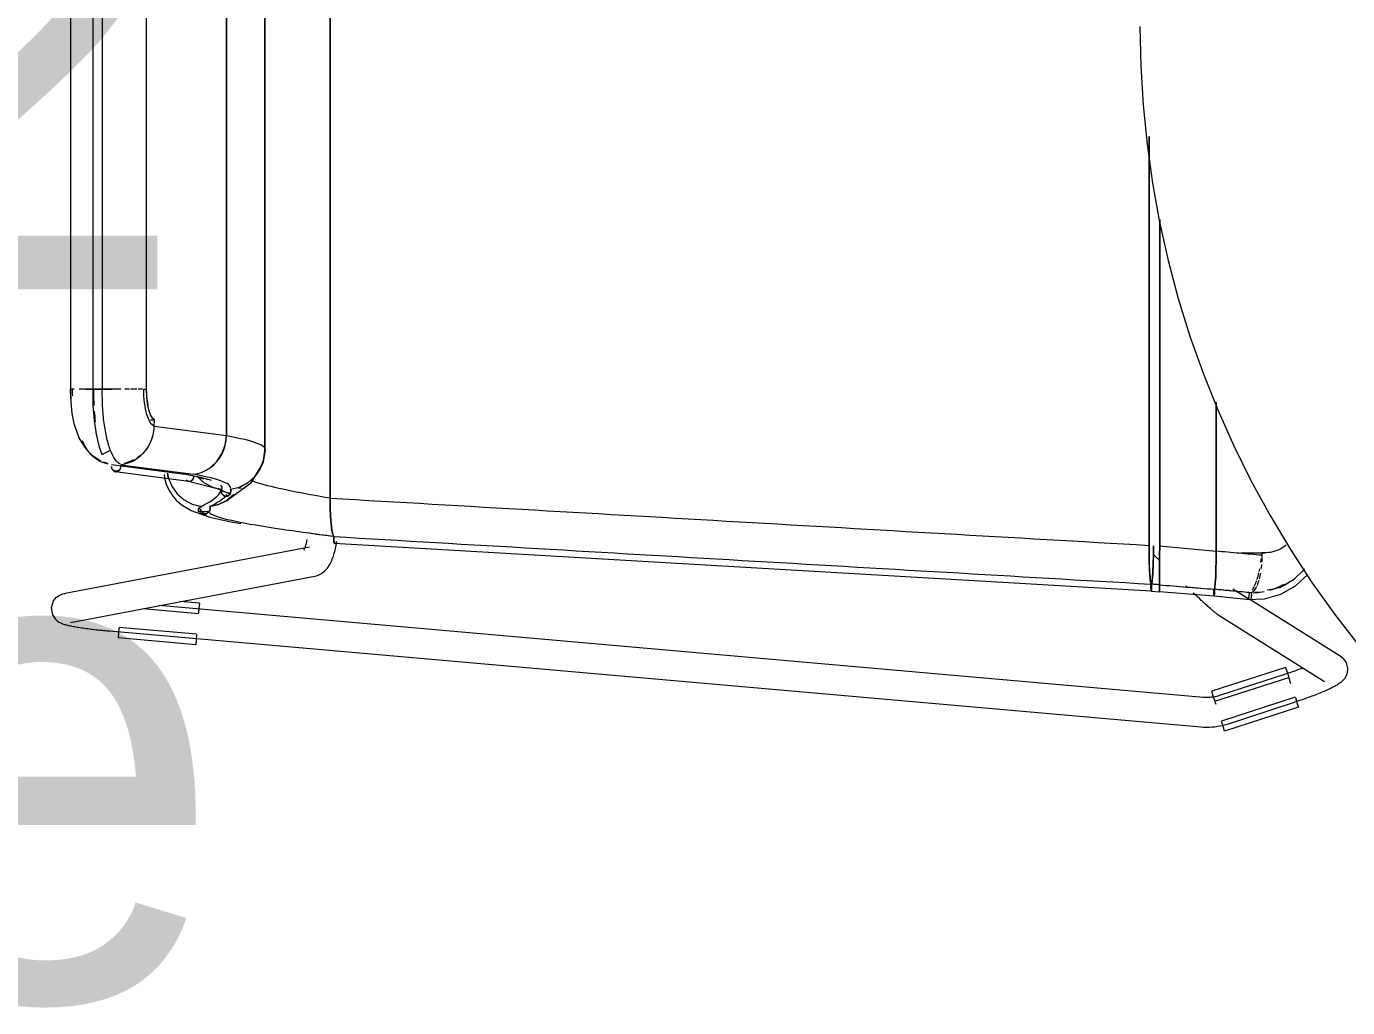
# Model space of a CAD drawing. Header units: millimetres. Extents: x 79795 to 317870, y -36033 to 97293.
# Drawn here: x 163525 to 164061, y 11907 to 12306 of the extents above; entities that cross this region are included whole.
import ezdxf

# ---------------------------------------------------------------- set-up
doc = ezdxf.new("R2010")
doc.units = ezdxf.units.MM
doc.header["$MEASUREMENT"] = 0
doc.layers.add('A-AREA-IDEN', color=7, linetype='CONTINUOUS', lineweight=9)
doc.layers.add('I-FURN', color=8, linetype='CONTINUOUS', lineweight=9)
doc.styles.add('Century Gothic', font='GOTHIC.TTF', dxfattribs={"height": 200})

msp = doc.modelspace()

# ---------------------------------------------------------------- linework, layer by layer
at = {"layer": 'I-FURN'}
for p, q in [((163648.06, 12497.27), (163648.06, 12113.87)), ((163648.06, 12113.87), (163648.06, 12497.27)), ((163621.55, 12477.97), (163621.55, 12133.18)), ((163621.55, 12133.18), (163621.55, 12477.97)), ((163605.96, 12471.93), (163605.96, 12139.22)), ((163605.96, 12139.22), (163605.96, 12471.93)), ((163542.59, 12453), (163542.59, 12158.15)), ((163551.63, 12453), (163551.63, 12158.15)), ((163555.59, 12158.15), (163555.59, 12453)), ((163573.43, 12453), (163573.43, 12158.15)), ((163573.49, 12158.15), (163573.49, 12453)), ((163621.71, 12133.72), (163621.71, 12438.52)), ((163977.09, 12305.57), (163977.41, 12289.58)), ((163977.41, 12289.58), (163978.37, 12273.61)), ((163978.37, 12273.61), (163979.97, 12257.69)), ((163980.79, 12260.89), (163980.79, 12094.62)), ((163980.79, 12094.62), (163980.79, 12260.89)), ((163979.97, 12257.69), (163982.2, 12241.85)), ((163982.2, 12241.85), (163985.07, 12226.11)), ((163985.11, 12227.19), (163985.11, 12094.36)), ((163985.11, 12094.36), (163985.11, 12227.19)), ((163985.07, 12226.11), (163988.56, 12210.49)), ((163988.56, 12210.49), (163992.67, 12195.03)), ((163992.67, 12195.03), (163997.4, 12179.75)), ((163997.4, 12179.75), (164002.73, 12164.66)), ((164002.73, 12164.66), (164008.67, 12149.81)), ((163542.59, 12158.15), (163542.7, 12153.12)), ((163542.59, 12158.15), (163542.76, 12158.15)), ((163544.08, 12158.15), (163542.61, 12158.15)), ((163548.69, 12158.15), (163546.11, 12158.15)), ((163548.84, 12158.15), (163551.87, 12158.15)), ((163551.87, 12158.15), (163548.86, 12158.15)), ((163551.63, 12158.15), (163551.72, 12151.61)), ((163551.63, 12158.15), (163551.7, 12158.15)), ((163555.48, 12158.15), (163551.63, 12158.15)), ((163551.7, 12158.15), (163551.89, 12158.15)), ((163551.89, 12158.15), (163552.2, 12158.15)), ((163552.2, 12158.15), (163552.59, 12158.15)), ((163552.59, 12158.15), (163553.04, 12158.15)), ((163553.04, 12158.15), (163553.53, 12158.15)), ((163553.53, 12158.15), (163554.03, 12158.15)), ((163554.03, 12158.15), (163554.51, 12158.15)), ((163554.51, 12158.15), (163554.92, 12158.15)), ((163554.92, 12158.15), (163555.25, 12158.15)), ((163555.25, 12158.15), (163555.48, 12158.15)), ((163555.56, 12158.15), (163559.37, 12158.15)), ((163559.37, 12158.15), (163555.56, 12158.15)), ((163563.12, 12158.15), (163559.57, 12158.15)), ((163566.59, 12158.15), (163564.75, 12158.15)), ((163569.58, 12158.15), (163567.11, 12158.15)), ((163571.9, 12158.15), (163570.16, 12158.15)), ((163573.6, 12155.11), (163573.49, 12158.15)), ((163542.7, 12153.12), (163543.21, 12148.3)), ((163551.72, 12151.61), (163552.21, 12145.48)), ((163573.92, 12152.26), (163573.6, 12155.11)), ((163574.43, 12149.77), (163573.92, 12152.26)), ((164008.07, 12092.42), (164008.07, 12152.97)), ((164008.07, 12152.97), (164008.07, 12092.42)), ((163543.21, 12148.3), (163544, 12144.26)), ((163575.1, 12147.78), (163574.43, 12149.77)), ((163575.89, 12146.43), (163575.1, 12147.78)), ((163576.75, 12145.79), (163575.89, 12146.43)), ((164008.67, 12149.81), (164015.19, 12135.2)), ((163544, 12144.26), (163546.12, 12138.21)), ((163552.21, 12145.48), (163553.05, 12139.86)), ((163575.08, 12145.79), (163576.75, 12145.79)), ((163576.68, 12143.08), (163576.75, 12145.79)), ((163605.96, 12139.22), (163576.68, 12143.08)), ((163546.12, 12138.21), (163548.52, 12134.33)), ((163553.05, 12139.86), (163554.15, 12135.17)), ((163604.16, 12131.9), (163605.48, 12135.45)), ((163605.48, 12135.45), (163605.96, 12139.22)), ((163548.52, 12134.33), (163550.81, 12131.86)), ((163550.81, 12131.86), (163554.71, 12129.18)), ((163554.15, 12135.17), (163555.31, 12131.72)), ((163555.31, 12131.72), (163558.85, 12133.48)), ((163602.08, 12128.79), (163604.16, 12131.9)), ((163621.71, 12133.72), (163620.91, 12128.68)), ((163621.55, 12133.18), (163621.08, 12129.39)), ((163621.08, 12129.39), (163621.55, 12133.18)), ((164015.19, 12135.2), (164022.3, 12120.86)), ((163554.71, 12129.18), (163554.9, 12129.08)), ((163559.34, 12127.54), (163589.03, 12123.69)), ((163560.9, 12124.7), (163590.67, 12120.84)), ((163562.87, 12127.08), (163565.31, 12126.76)), ((163562.88, 12127.51), (163592.58, 12123.67)), ((163599.34, 12126.3), (163602.08, 12128.79)), ((163620.84, 12128.53), (163615.73, 12119.88)), ((163619.71, 12125.82), (163617.54, 12122.69)), ((163617.55, 12122.68), (163619.72, 12125.82)), ((163620.91, 12128.68), (163619.54, 12125.51)), ((163621.08, 12129.39), (163619.71, 12125.82)), ((163619.72, 12125.82), (163621.08, 12129.39)), ((163580.68, 12123.57), (163580.82, 12122.15)), ((163580.82, 12122.15), (163581.48, 12119.65)), ((163581.48, 12119.65), (163582.51, 12117.28)), ((163582.34, 12122.3), (163581.97, 12124.04)), ((163581.97, 12124.04), (163582.34, 12122.29)), ((163582.34, 12122.29), (163583.74, 12118.78)), ((163594.54, 12122.44), (163588.25, 12123.82)), ((163589.61, 12121.37), (163590, 12121.08)), ((163590, 12121.08), (163590.44, 12120.89)), ((163590.44, 12120.89), (163590.91, 12120.83)), ((163590.59, 12120.86), (163602.21, 12117.89)), ((163590.91, 12120.83), (163591.38, 12120.89)), ((163591.38, 12120.89), (163591.82, 12121.08)), ((163591.82, 12121.08), (163592.2, 12121.38)), ((163592.2, 12121.38), (163592.5, 12121.76)), ((163592.5, 12121.76), (163592.69, 12122.21)), ((163592.69, 12122.21), (163592.77, 12122.7)), ((163592.77, 12122.7), (163592.74, 12123.2)), ((163594.07, 12122.68), (163596.95, 12120.18)), ((163596.98, 12121.68), (163594.54, 12122.44)), ((163596.95, 12120.18), (163600.34, 12118.42)), ((163615.73, 12119.88), (163606.19, 12112.9)), ((163614.67, 12120.18), (163611.28, 12118.43)), ((163611.28, 12118.42), (163614.67, 12120.18)), ((163617.54, 12122.69), (163614.67, 12120.18)), ((163614.67, 12120.18), (163617.55, 12122.68)), ((164022.3, 12120.86), (164029.97, 12106.82)), ((163582.51, 12117.28), (163583.89, 12115.08)), ((163583.74, 12118.78), (163585.91, 12115.7)), ((163583.89, 12115.08), (163585.57, 12113.11)), ((163585.91, 12115.7), (163588.74, 12113.22)), ((163600.34, 12118.42), (163604.06, 12117.53)), ((163602.21, 12117.89), (163607.53, 12115.72)), ((163603.77, 12116.85), (163607.66, 12116.02)), ((163603.86, 12116.57), (163603.9, 12117.06)), ((163603.89, 12117.06), (163603.86, 12116.56)), ((163603.94, 12116.07), (163603.86, 12116.57)), ((163603.86, 12116.56), (163603.94, 12116.07)), ((163604.06, 12117.53), (163603.89, 12117.06)), ((163603.9, 12117.06), (163604.06, 12117.53)), ((163604.14, 12115.62), (163603.94, 12116.07)), ((163603.94, 12116.07), (163604.14, 12115.62)), ((163604.46, 12115.24), (163604.14, 12115.62)), ((163604.14, 12115.62), (163604.46, 12115.24)), ((163604.86, 12114.95), (163604.46, 12115.24)), ((163604.46, 12115.24), (163604.86, 12114.94)), ((163605.32, 12114.76), (163604.86, 12114.95)), ((163604.86, 12114.94), (163605.32, 12114.75)), ((163605.81, 12114.69), (163605.32, 12114.76)), ((163605.32, 12114.75), (163605.81, 12114.69)), ((163606.3, 12114.76), (163605.81, 12114.69)), ((163605.81, 12114.69), (163606.3, 12114.75)), ((163608.95, 12115.35), (163606.11, 12112.96)), ((163606.11, 12112.94), (163608.95, 12115.35)), ((163606.76, 12114.95), (163606.3, 12114.76)), ((163606.3, 12114.75), (163606.76, 12114.94)), ((163607.16, 12115.24), (163606.76, 12114.95)), ((163606.76, 12114.94), (163607.17, 12115.24)), ((163607.48, 12115.62), (163607.16, 12115.24)), ((163607.17, 12115.24), (163607.48, 12115.62)), ((163607.68, 12116.07), (163607.48, 12115.62)), ((163607.48, 12115.62), (163607.68, 12116.07)), ((163607.56, 12117.53), (163611.28, 12118.42)), ((163607.56, 12117.53), (163607.72, 12117.06)), ((163607.73, 12117.06), (163607.56, 12117.53)), ((163607.76, 12116.57), (163607.68, 12116.07)), ((163607.68, 12116.07), (163607.76, 12116.56)), ((163607.72, 12117.06), (163607.76, 12116.57)), ((163607.76, 12116.56), (163607.73, 12117.06)), ((163585.57, 12113.11), (163587.53, 12111.37)), ((163587.53, 12111.37), (163591.65, 12108.86)), ((163588.74, 12113.22), (163592.06, 12111.48)), ((163591.65, 12108.86), (163599.27, 12106.19)), ((163592.06, 12111.48), (163595.69, 12110.57)), ((163594.77, 12109.66), (163594.44, 12108.5)), ((163594.44, 12108.5), (163598.29, 12108.69)), ((163595.69, 12110.57), (163595.19, 12110.64)), ((163595.56, 12109.11), (163595.48, 12109.6)), ((163595.48, 12109.6), (163595.56, 12109.11)), ((163595.52, 12110.1), (163595.69, 12110.57)), ((163595.69, 12110.57), (163595.52, 12110.1)), ((163595.75, 12108.66), (163595.56, 12109.11)), ((163595.56, 12109.11), (163595.75, 12108.65)), ((163596.06, 12108.27), (163595.75, 12108.66)), ((163595.75, 12108.65), (163596.06, 12108.26)), ((163599.06, 12108.61), (163598.74, 12108.23)), ((163598.74, 12108.23), (163599.06, 12108.6)), ((163599.26, 12109.06), (163599.06, 12108.61)), ((163599.06, 12108.6), (163599.27, 12109.05)), ((163602.79, 12111.31), (163599.17, 12110.52)), ((163599.17, 12110.52), (163602.79, 12111.3)), ((163599.17, 12110.52), (163599.32, 12110.05)), ((163599.33, 12110.05), (163599.17, 12110.52)), ((163599.35, 12109.55), (163599.26, 12109.06)), ((163599.27, 12109.05), (163599.36, 12109.55)), ((163599.32, 12110.05), (163599.35, 12109.55)), ((163599.36, 12109.55), (163599.33, 12110.05)), ((163606.11, 12112.96), (163602.79, 12111.31)), ((163602.79, 12111.3), (163606.11, 12112.94)), ((163606.19, 12112.9), (163604.44, 12112.01)), ((163648.06, 12113.87), (163648.11, 12110.11)), ((163648.12, 12110.1), (163648.06, 12113.8)), ((163648.11, 12110.11), (163648.27, 12106.57)), ((163648.27, 12106.57), (163648.12, 12110.04)), ((163596.45, 12107.97), (163596.06, 12108.27)), ((163596.06, 12108.26), (163596.45, 12107.96)), ((163596.91, 12107.77), (163596.45, 12107.97)), ((163596.45, 12107.96), (163596.91, 12107.77)), ((163597.39, 12107.7), (163596.91, 12107.77)), ((163596.91, 12107.77), (163597.39, 12107.69)), ((163597.88, 12107.76), (163597.39, 12107.7)), ((163597.39, 12107.69), (163597.88, 12107.75)), ((163598.34, 12107.94), (163597.88, 12107.76)), ((163597.88, 12107.75), (163598.34, 12107.94)), ((163598.74, 12108.23), (163598.34, 12107.94)), ((163598.34, 12107.94), (163598.74, 12108.23)), ((163599.27, 12106.19), (163607.79, 12104.3)), ((163607.79, 12104.3), (163611.86, 12103.57)), ((163648.27, 12106.57), (163648.51, 12103.47)), ((163648.51, 12103.47), (163648.27, 12106.52)), ((163648.51, 12103.47), (163648.82, 12100.97)), ((163648.82, 12100.97), (163648.51, 12103.44)), ((164029.97, 12106.82), (164038.19, 12093.1)), ((163648.82, 12100.97), (163649.18, 12099.23)), ((163649.19, 12099.23), (163648.82, 12100.96)), ((163649.18, 12099.23), (163649.59, 12098.32)), ((163649.59, 12098.32), (163649.19, 12099.23)), ((163649.57, 12097.85), (163649.56, 12097.36)), ((163649.56, 12097.35), (163649.57, 12097.85)), ((163649.59, 12098.32), (163649.57, 12097.85)), ((163649.57, 12097.85), (163649.59, 12098.32)), ((163639.69, 12094.06), (163540.4, 12075.24)), ((163637.46, 12092.84), (163637.48, 12092.86)), ((163637.48, 12092.86), (163637.52, 12092.93)), ((163637.52, 12092.93), (163637.57, 12093.02)), ((163637.57, 12093.02), (163637.64, 12093.17)), ((163637.64, 12093.17), (163637.73, 12093.37)), ((163637.73, 12093.37), (163637.83, 12093.6)), ((163637.83, 12093.6), (163637.93, 12093.87)), ((163637.93, 12093.87), (163638.03, 12094.17)), ((163638.03, 12094.17), (163638.14, 12094.51)), ((163638.14, 12094.51), (163638.25, 12094.87)), ((163638.25, 12094.87), (163638.36, 12095.27)), ((163638.36, 12095.27), (163638.46, 12095.69)), ((163638.46, 12095.69), (163638.57, 12096.14)), ((163638.57, 12096.14), (163638.67, 12096.61)), ((163638.67, 12096.61), (163638.77, 12097.1)), ((163649.56, 12097.36), (163649.57, 12096.86)), ((163649.57, 12096.86), (163649.56, 12097.35)), ((163649.57, 12096.86), (163649.59, 12096.41)), ((163649.59, 12096.41), (163649.57, 12096.86)), ((163649.59, 12096.41), (163649.63, 12096.02)), ((163649.63, 12096.02), (163649.59, 12096.41)), ((163649.63, 12096.02), (163649.67, 12095.73)), ((163649.67, 12095.72), (163649.63, 12096.02)), ((163649.77, 12095.46), (163649.83, 12095.52)), ((163649.83, 12095.52), (163649.77, 12095.46)), ((163981.68, 12076.17), (163649.77, 12095.46)), ((163649.88, 12095.71), (163649.92, 12096)), ((163649.92, 12095.99), (163649.88, 12095.7)), ((163649.92, 12096), (163649.96, 12096.38)), ((163649.96, 12096.37), (163649.92, 12095.99)), ((163649.96, 12092.22), (163650.13, 12092.86)), ((163650.13, 12092.86), (163650.28, 12093.52)), ((163650.28, 12093.52), (163650.42, 12094.19)), ((163650.42, 12094.19), (163650.56, 12094.87)), ((163650.56, 12094.87), (163650.68, 12095.56)), ((163650.68, 12095.56), (163650.8, 12096.27)), ((163980.79, 12094.62), (163980.82, 12090.84)), ((163982.55, 12090.83), (163982.58, 12094.51)), ((163985.11, 12094.36), (163985.1, 12090.57)), ((163985.1, 12090.57), (163985.11, 12094.36)), ((164008.05, 12088.65), (164008.07, 12092.42)), ((164038.19, 12093.1), (164046.96, 12079.72)), ((163647.94, 12086.98), (163648.23, 12087.51)), ((163648.23, 12087.51), (163648.5, 12088.07)), ((163648.5, 12088.07), (163648.75, 12088.63)), ((163648.75, 12088.63), (163648.99, 12089.2)), ((163648.99, 12089.2), (163649.21, 12089.78)), ((163649.21, 12089.78), (163649.42, 12090.37)), ((163649.42, 12090.37), (163649.61, 12090.97)), ((163649.61, 12090.97), (163649.79, 12091.59)), ((163649.79, 12091.59), (163649.96, 12092.22)), ((163980.82, 12090.84), (163980.89, 12087.27)), ((163980.89, 12087.27), (163981.02, 12084.14)), ((163982.35, 12084.16), (163982.47, 12087.28)), ((163982.43, 12091.13), (163985.1, 12088.56)), ((163982.47, 12087.28), (163982.55, 12090.83)), ((163984.99, 12087.01), (163984.98, 12090.57)), ((163984.98, 12090.57), (163984.99, 12087.01)), ((163985.1, 12090.57), (163985.1, 12087.01)), ((163985.1, 12087), (163985.1, 12090.57)), ((164007.97, 12085.12), (164008.05, 12088.56)), ((164008.05, 12088.56), (164007.97, 12085.05)), ((164008.07, 12092.3), (164008.05, 12088.65)), ((164018.11, 12091.71), (164027.87, 12091.71)), ((164026.63, 12091.76), (164026.63, 12090.72)), ((163542.64, 12063.45), (163641.93, 12082.27)), ((163641.93, 12082.27), (163642.91, 12082.52)), ((163642.91, 12082.52), (163643.81, 12082.89)), ((163643.81, 12082.89), (163644.6, 12083.33)), ((163644.6, 12083.33), (163645.29, 12083.81)), ((163645.29, 12083.81), (163645.88, 12084.32)), ((163645.88, 12084.32), (163646.4, 12084.84)), ((163646.4, 12084.84), (163646.86, 12085.37)), ((163646.86, 12085.37), (163647.26, 12085.9)), ((163647.26, 12085.9), (163647.62, 12086.44)), ((163647.62, 12086.44), (163647.94, 12086.98)), ((163981.02, 12084.14), (163981.18, 12081.64)), ((163982.18, 12081.66), (163982.35, 12084.16)), ((163985.01, 12081.39), (163984.99, 12083.89)), ((163984.99, 12083.88), (163985.01, 12081.38)), ((163985.09, 12083.87), (163985.08, 12081.37)), ((163985.08, 12081.37), (163985.09, 12083.87)), ((163985.1, 12087), (163985.09, 12083.87)), ((163985.09, 12083.87), (163985.1, 12087)), ((164007.71, 12079.54), (164007.86, 12082.02)), ((164007.86, 12081.98), (164007.71, 12079.54)), ((164007.86, 12082.02), (164007.97, 12085.12)), ((164007.97, 12085.05), (164007.86, 12082.02)), ((164039.7, 12081), (164043.69, 12084.8)), ((164040.28, 12078.32), (164045.28, 12082.92)), ((163981.18, 12081.64), (163981.37, 12079.89)), ((163981.37, 12079.89), (163981.58, 12079)), ((163981.58, 12079), (163981.57, 12078.53)), ((163981.57, 12078.53), (163981.57, 12078.04)), ((163981.57, 12078.04), (163981.58, 12077.55)), ((163981.58, 12077.55), (163981.59, 12077.1)), ((163981.59, 12077.1), (163981.61, 12076.72)), ((163981.61, 12076.72), (163981.63, 12076.42)), ((163981.63, 12076.42), (163981.66, 12076.23)), ((163981.71, 12076.24), (163981.74, 12076.43)), ((163981.74, 12076.43), (163981.76, 12076.72)), ((163981.76, 12076.72), (163981.78, 12077.1)), ((163981.78, 12079.01), (163981.99, 12079.91)), ((163981.79, 12078.54), (163981.78, 12079.01)), ((163981.78, 12077.1), (163981.79, 12077.56)), ((163981.79, 12078.05), (163981.79, 12078.54)), ((163981.79, 12077.56), (163981.79, 12078.05)), ((163981.99, 12079.91), (163982.18, 12081.66)), ((163985.02, 12079.64), (163985.01, 12081.39)), ((163985.01, 12081.38), (163985.02, 12079.63)), ((163985.03, 12078.27), (163985.04, 12078.74)), ((163985.04, 12078.74), (163985.03, 12078.27)), ((163985.03, 12077.77), (163985.03, 12078.27)), ((163985.03, 12078.27), (163985.03, 12077.77)), ((163985.03, 12077.28), (163985.03, 12077.77)), ((163985.03, 12077.77), (163985.03, 12077.28)), ((163985.04, 12076.83), (163985.03, 12077.28)), ((163985.03, 12077.28), (163985.04, 12076.83)), ((163985.04, 12076.45), (163985.04, 12076.83)), ((163985.04, 12076.83), (163985.04, 12076.44)), ((163985.04, 12076.15), (163985.04, 12076.45)), ((163985.04, 12076.44), (163985.04, 12076.15)), ((163985.06, 12079.62), (163985.05, 12078.73)), ((163985.05, 12078.73), (163985.06, 12079.62)), ((163985.05, 12078.73), (163985.05, 12078.26)), ((163985.05, 12078.26), (163985.05, 12078.73)), ((163985.05, 12078.26), (163985.05, 12077.77)), ((163985.05, 12077.76), (163985.05, 12078.26)), ((163985.05, 12077.77), (163985.05, 12077.28)), ((163985.05, 12077.27), (163985.05, 12077.76)), ((163985.05, 12077.28), (163985.05, 12076.83)), ((163985.05, 12076.82), (163985.05, 12077.27)), ((163985.05, 12076.83), (163985.05, 12076.44)), ((163985.05, 12076.44), (163985.05, 12076.82)), ((163985.05, 12076.44), (163985.05, 12076.15)), ((163985.05, 12076.15), (163985.05, 12076.44)), ((163985.08, 12081.37), (163985.06, 12079.62)), ((163985.06, 12079.62), (163985.08, 12081.37)), ((163996.29, 12077.8), (163995.78, 12078.28)), ((164007.14, 12076.43), (164007.15, 12076.91)), ((164007.15, 12076.9), (164007.14, 12076.43)), ((164007.14, 12076.43), (164007.14, 12075.93)), ((164007.14, 12075.94), (164007.14, 12076.43)), ((164007.34, 12076.92), (164007.53, 12077.81)), ((164007.53, 12077.8), (164007.34, 12076.92)), ((164007.34, 12076.45), (164007.34, 12076.92)), ((164007.34, 12076.92), (164007.34, 12076.45)), ((164007.35, 12075.95), (164007.34, 12076.45)), ((164007.34, 12076.45), (164007.35, 12075.95)), ((164007.53, 12077.81), (164007.71, 12079.54)), ((164007.71, 12079.52), (164007.53, 12077.81)), ((164021.33, 12072.95), (164014.88, 12076.99)), ((164033.87, 12077.63), (164039.7, 12081)), ((164034.27, 12074.93), (164040.28, 12078.32)), ((164046.96, 12079.72), (164056.26, 12066.7)), ((163535.64, 12072.1), (163534.81, 12069.35)), ((163535.64, 12072.1), (163536.97, 12073.68)), ((163536.97, 12073.68), (163538.05, 12074.43)), ((163538.05, 12074.43), (163538.85, 12074.8)), ((163538.85, 12074.8), (163539.47, 12075.02)), ((163539.47, 12075.02), (163539.99, 12075.15)), ((163539.99, 12075.15), (163540.4, 12075.24)), ((163594.99, 12071.31), (163587.09, 12072)), ((163594.99, 12071.31), (163594.81, 12069.27)), ((163981.66, 12076.23), (163981.68, 12076.17)), ((163981.68, 12076.17), (163981.71, 12076.24)), ((163981.68, 12076.16), (163985.04, 12075.9)), ((163985.05, 12076.15), (163985.04, 12075.96)), ((163985.04, 12075.97), (163985.04, 12076.15)), ((163985.04, 12076.15), (163985.04, 12075.96)), ((163985.04, 12075.96), (163985.05, 12076.15)), ((163985.04, 12075.9), (163985.04, 12075.97)), ((163985.04, 12075.96), (163985.04, 12075.9)), ((163985.04, 12075.96), (163985.04, 12075.89)), ((163985.04, 12075.89), (163985.04, 12075.96)), ((164007.24, 12074.07), (163985.04, 12075.89)), ((163999.26, 12074.98), (163998.77, 12075.44)), ((163999.73, 12074.54), (163999.26, 12074.98)), ((164000.2, 12074.1), (163999.73, 12074.54)), ((164000.67, 12073.66), (164000.2, 12074.1)), ((164001.12, 12073.24), (164000.67, 12073.66)), ((164001.56, 12072.83), (164001.12, 12073.24)), ((164002, 12072.42), (164001.56, 12072.83)), ((164002.42, 12072.03), (164002, 12072.42)), ((164002.84, 12071.65), (164002.42, 12072.03)), ((164003.24, 12071.28), (164002.84, 12071.65)), ((164003.63, 12070.93), (164003.24, 12071.28)), ((164007.14, 12075.45), (164007.14, 12075.94)), ((164007.14, 12075.93), (164007.14, 12075.44)), ((164007.16, 12074.99), (164007.14, 12075.45)), ((164007.14, 12075.44), (164007.16, 12074.99)), ((164007.17, 12074.61), (164007.19, 12074.32)), ((164007.19, 12074.32), (164007.17, 12074.61)), ((164007.19, 12074.32), (164007.22, 12074.13)), ((164007.22, 12074.13), (164007.19, 12074.32)), ((164007.22, 12074.13), (164007.24, 12074.07)), ((164007.24, 12074.07), (164007.22, 12074.13)), ((164007.27, 12074.14), (164007.24, 12074.07)), ((164007.24, 12074.07), (164007.27, 12074.13)), ((164021.73, 12072.64), (164007.24, 12074.07)), ((164007.27, 12074.13), (164007.29, 12074.32)), ((164007.29, 12074.32), (164007.31, 12074.62)), ((164007.31, 12074.62), (164007.29, 12074.33)), ((164007.33, 12075.01), (164007.31, 12074.62)), ((164007.31, 12074.62), (164007.33, 12075)), ((164007.33, 12075), (164007.34, 12075.46)), ((164007.34, 12075.46), (164007.33, 12075.01)), ((164007.34, 12075.46), (164007.35, 12075.95)), ((164007.35, 12075.95), (164007.34, 12075.46)), ((164020.84, 12072.77), (164027.75, 12073.05)), ((164058.47, 12049.68), (164021.7, 12072.71)), ((164027.75, 12073.05), (164034.27, 12074.93)), ((163534.81, 12069.35), (163535.29, 12066.59)), ((163535.29, 12066.59), (163536.33, 12064.94)), ((163572.14, 12069.05), (163594.62, 12067.08)), ((164002.86, 12032.98), (163578.51, 12070.26)), ((163594.81, 12069.27), (163594.63, 12067.2)), ((164004.01, 12070.58), (164003.63, 12070.93)), ((164004.37, 12070.26), (164004.01, 12070.58)), ((164004.72, 12069.94), (164004.37, 12070.26)), ((164005.06, 12069.64), (164004.72, 12069.94)), ((164005.38, 12069.35), (164005.06, 12069.64)), ((164005.69, 12069.08), (164005.38, 12069.35)), ((164005.99, 12068.82), (164005.69, 12069.08)), ((164006.26, 12068.58), (164005.99, 12068.82)), ((164006.53, 12068.35), (164006.26, 12068.58)), ((164006.78, 12068.13), (164006.53, 12068.35)), ((164007.02, 12067.93), (164006.78, 12068.13)), ((164007.25, 12067.74), (164007.02, 12067.93)), ((164007.48, 12067.56), (164007.25, 12067.74)), ((164007.7, 12067.39), (164007.48, 12067.56)), ((164007.93, 12067.22), (164007.7, 12067.39)), ((164008.19, 12067.03), (164007.93, 12067.22)), ((164008.51, 12066.82), (164008.19, 12067.03)), ((164008.51, 12066.82), (164052.09, 12039.51)), ((164056.26, 12066.7), (164066.06, 12054.06)), ((163536.33, 12064.94), (163537.24, 12064.08)), ((163537.24, 12064.08), (163537.95, 12063.61)), ((163537.95, 12063.61), (163538.51, 12063.3)), ((163538.51, 12063.3), (163538.98, 12063.09)), ((163538.98, 12063.09), (163539.41, 12062.92)), ((163539.41, 12062.92), (163539.81, 12062.78)), ((163539.81, 12062.78), (163540.21, 12062.65)), ((163540.21, 12062.65), (163540.6, 12062.54)), ((163540.6, 12062.54), (163541.01, 12062.43)), ((163541.01, 12062.43), (163541.42, 12062.32)), ((163541.42, 12062.32), (163541.85, 12062.22)), ((163541.85, 12062.22), (163542.29, 12062.13)), ((163542.29, 12062.13), (163542.75, 12062.03)), ((163542.75, 12062.03), (163543.23, 12061.93)), ((163543.23, 12061.93), (163543.72, 12061.84)), ((163543.72, 12061.84), (163544.24, 12061.74)), ((163544.24, 12061.74), (163544.77, 12061.65)), ((163544.77, 12061.65), (163545.32, 12061.56)), ((163545.32, 12061.56), (163545.89, 12061.47)), ((163545.89, 12061.47), (163546.48, 12061.37)), ((163546.48, 12061.37), (163547.08, 12061.28)), ((163547.08, 12061.28), (163547.7, 12061.19)), ((163547.7, 12061.19), (163548.33, 12061.1)), ((163548.33, 12061.1), (163548.98, 12061.01)), ((163548.98, 12061.01), (163549.65, 12060.93)), ((163549.65, 12060.93), (163550.32, 12060.84)), ((163550.32, 12060.84), (163551.01, 12060.75)), ((163551.01, 12060.75), (163551.71, 12060.67)), ((163551.71, 12060.67), (163552.42, 12060.59)), ((163552.42, 12060.59), (163553.13, 12060.5)), ((163553.13, 12060.5), (163553.86, 12060.42)), ((163553.86, 12060.42), (163554.59, 12060.35)), ((163554.59, 12060.35), (163555.33, 12060.27)), ((163555.33, 12060.27), (163556.08, 12060.2)), ((163562.27, 12059.2), (163562.45, 12061.27)), ((163593.88, 12058.63), (163562.46, 12061.39)), ((163556.08, 12060.2), (163556.83, 12060.12)), ((163556.83, 12060.12), (163557.58, 12060.05)), ((163557.58, 12060.05), (163558.33, 12059.99)), ((163558.33, 12059.99), (163558.49, 12059.97)), ((163558.49, 12059.97), (164001.81, 12021.03)), ((163562.09, 12057.16), (163562.27, 12059.2)), ((163593.5, 12054.4), (163562.09, 12057.16)), ((163593.68, 12056.44), (163593.5, 12054.4)), ((163593.86, 12058.51), (163593.68, 12056.44)), ((164059.59, 12048.79), (164058.47, 12049.68)), ((164036.28, 12045.15), (164006.27, 12035.46)), ((164036.28, 12045.15), (164036.91, 12043.2)), ((164041.3, 12044.17), (164040.65, 12043.94)), ((164041.95, 12044.41), (164041.3, 12044.17)), ((164042.59, 12044.64), (164041.95, 12044.41)), ((164043.21, 12044.88), (164042.59, 12044.64)), ((164059.59, 12048.79), (164060.81, 12047.06)), ((164060.81, 12047.06), (164061.4, 12044.83)), ((164061.4, 12044.83), (164061.23, 12042.85)), ((164007.58, 12031.42), (164037.59, 12041.11)), ((164036.23, 12042.43), (164009.42, 12033.72)), ((164036.56, 12042.54), (164036.23, 12042.43)), ((164037.25, 12042.77), (164036.56, 12042.54)), ((164036.91, 12043.2), (164037.55, 12041.23)), ((164037.94, 12043), (164037.25, 12042.77)), ((164038.42, 12038.53), (164037.62, 12041.01)), ((164038.63, 12043.23), (164037.94, 12043)), ((164039.31, 12043.47), (164038.63, 12043.23)), ((164039.98, 12043.7), (164039.31, 12043.47)), ((164040.65, 12043.94), (164039.98, 12043.7)), ((164058.32, 12038.79), (164057.93, 12038.51)), ((164058.73, 12039.1), (164058.32, 12038.79)), ((164059.15, 12039.47), (164058.73, 12039.1)), ((164059.62, 12039.93), (164059.15, 12039.47)), ((164060.14, 12040.56), (164059.62, 12039.93)), ((164060.7, 12041.47), (164060.14, 12040.56)), ((164061.23, 12042.85), (164060.7, 12041.47)), ((164006.9, 12033.51), (164006.27, 12035.46)), ((164007.54, 12031.54), (164006.9, 12033.51)), ((164008.78, 12033.53), (164008.14, 12033.36)), ((164009.42, 12033.72), (164008.78, 12033.53)), ((164046.87, 12033.43), (164046.18, 12033.18)), ((164047.54, 12033.69), (164046.87, 12033.43)), ((164048.21, 12033.94), (164047.54, 12033.69)), ((164048.86, 12034.19), (164048.21, 12033.94)), ((164049.5, 12034.45), (164048.86, 12034.19)), ((164050.13, 12034.7), (164049.5, 12034.45)), ((164050.74, 12034.94), (164050.13, 12034.7)), ((164051.34, 12035.19), (164050.74, 12034.94)), ((164051.91, 12035.44), (164051.34, 12035.19)), ((164052.48, 12035.68), (164051.91, 12035.44)), ((164053.02, 12035.92), (164052.48, 12035.68)), ((164053.55, 12036.16), (164053.02, 12035.92)), ((164054.06, 12036.39), (164053.55, 12036.16)), ((164054.55, 12036.63), (164054.06, 12036.39)), ((164055.02, 12036.86), (164054.55, 12036.63)), ((164055.48, 12037.09), (164055.02, 12036.86)), ((164055.92, 12037.31), (164055.48, 12037.09)), ((164056.34, 12037.54), (164055.92, 12037.31)), ((164056.76, 12037.77), (164056.34, 12037.54)), ((164057.16, 12038.01), (164056.76, 12037.77)), ((164057.55, 12038.25), (164057.16, 12038.01)), ((164057.93, 12038.51), (164057.55, 12038.25)), ((164002.88, 12032.97), (164002.86, 12032.98)), ((164003.54, 12032.93), (164002.88, 12032.97)), ((164004.2, 12032.91), (164003.54, 12032.93)), ((164004.87, 12032.92), (164004.2, 12032.91)), ((164005.53, 12032.96), (164004.87, 12032.92)), ((164006.19, 12033.02), (164005.53, 12032.96)), ((164006.84, 12033.11), (164006.19, 12033.02)), ((164007.49, 12033.22), (164006.84, 12033.11)), ((164008.14, 12033.36), (164007.49, 12033.22)), ((164007.99, 12030.16), (164007.71, 12031.01)), ((164040.19, 12033.04), (164010.19, 12023.35)), ((164041.5, 12029), (164011.49, 12019.31)), ((164013.12, 12022.31), (164039.94, 12031.02)), ((164040.4, 12031.17), (164039.94, 12031.02)), ((164040.23, 12032.92), (164040.87, 12030.95)), ((164041.14, 12031.42), (164040.4, 12031.17)), ((164040.87, 12030.95), (164041.5, 12029)), ((164041.87, 12031.66), (164041.14, 12031.42)), ((164042.61, 12031.91), (164041.87, 12031.66)), ((164043.33, 12032.16), (164042.61, 12031.91)), ((164044.06, 12032.41), (164043.33, 12032.16)), ((164044.77, 12032.67), (164044.06, 12032.41)), ((164045.48, 12032.92), (164044.77, 12032.67)), ((164046.18, 12033.18), (164045.48, 12032.92)), ((164010.86, 12021.26), (164010.22, 12023.23)), ((164001.81, 12021.02), (164002.95, 12020.95)), ((164002.95, 12020.95), (164004.09, 12020.91)), ((164004.09, 12020.91), (164005.23, 12020.93)), ((164005.23, 12020.93), (164006.37, 12020.99)), ((164006.37, 12020.99), (164007.51, 12021.09)), ((164007.51, 12021.09), (164008.64, 12021.24)), ((164008.64, 12021.24), (164009.77, 12021.44)), ((164009.77, 12021.44), (164010.88, 12021.68)), ((164011.49, 12019.31), (164010.86, 12021.26)), ((164010.88, 12021.68), (164011.99, 12021.97)), ((164011.99, 12021.97), (164013.08, 12022.29)), ((164013.08, 12022.29), (164013.12, 12022.31))]:
    msp.add_line(p, q, dxfattribs=at)
for centre, major_axis, ratio, start_param, end_param in [((163546.87, 12158.15), (0, -12.4), 0.287441, 4.712389, 4.932602), ((163558.34, 12158.15), (-15.75, 0), 0.000004, 2.669107, 2.851347), ((163590.89, 12139.35), (0, 15.78), 0.955139, 3.737469, 4.704147), ((163590.89, 12139.35), (0, 15.78), 0.955139, 3.254129, 3.737346), ((163590.9, 12122.79), (0, 1.96), 0.955139, 2.379629, 4.923331)]:
    msp.add_ellipse(centre, major_axis=major_axis, ratio=ratio, start_param=start_param, end_param=end_param, dxfattribs=at)
for points in [[(163542.87, 12153.55), (163542.74, 12155.02), (163542.67, 12156.57), (163542.68, 12158.15)], [(163552.26, 12151.55), (163552.15, 12153.73), (163552.12, 12155.93), (163552.16, 12158.15)], [(163576.67, 12143.33), (163576.11, 12143.45), (163575.01, 12144.4), (163573.61, 12147.72), (163572.65, 12152.52), (163572.39, 12156.25), (163572.36, 12158.15)], [(163573.44, 12157.31), (163573.5, 12154.53), (163573.86, 12151.99), (163574.38, 12149.77)], [(163552.84, 12144.99), (163552.66, 12146.41), (163552.49, 12147.86), (163552.38, 12149.33)], [(163562.88, 12127.51), (163564.12, 12127.66), (163566.5, 12128.24), (163569.84, 12130.01), (163572.67, 12132.54), (163574.87, 12135.68), (163576.28, 12139.28), (163576.64, 12141.78), (163576.68, 12143.08)], [(163562.89, 12127.72), (163562.16, 12128.07), (163560.75, 12129.38), (163559.49, 12131.85), (163558.92, 12133.31)], [(163621.55, 12133.18), (163621.65, 12133.36), (163621.71, 12133.54), (163621.71, 12133.72)], [(163557.8, 12128.03), (163557.19, 12128.18), (163556.58, 12128.37), (163555.99, 12128.6)], [(163568.39, 12129.5), (163567.13, 12128.8), (163565.77, 12128.4), (163564.38, 12128.06)], [(163599.9, 12121.07), (163598.01, 12121.73), (163595.2, 12122.38), (163592.16, 12123.04)], [(163607.56, 12117.53), (163608.11, 12118.56), (163606.14, 12120.6), (163598.08, 12122.65), (163592.58, 12123.67)], [(163604.06, 12117.53), (163604.35, 12118.08), (163604.21, 12118.62), (163603.64, 12119.17)], [(163612.03, 12117.92), (163611.56, 12117.98), (163611.09, 12118.03), (163610.63, 12118.09)], [(163814.3, 12104.21), (163758.84, 12107.4), (163703.42, 12110.6), (163648.06, 12113.8)], [(163980.79, 12094.62), (163925.26, 12097.82), (163869.73, 12101.01), (163814.3, 12104.21)], [(163649.57, 12098.34), (163646.45, 12098.73), (163643.29, 12099.13), (163640.17, 12099.53)], [(163649.59, 12098.32), (163704.82, 12095.1), (163815.42, 12088.66), (163926.18, 12082.22), (163981.58, 12079)], [(163996.6, 12093.33), (163992.77, 12093.67), (163988.94, 12094.01), (163985.11, 12094.36)], [(164008.07, 12092.3), (164004.25, 12092.64), (164000.43, 12092.98), (163996.6, 12093.33)], [(164026.63, 12090.72), (164023.6, 12090.98), (164017.46, 12091.52), (164011.21, 12092.11), (164008.07, 12092.42)], [(164026.21, 12087.88), (164026.28, 12088.35), (164026.33, 12088.83), (164026.38, 12089.3)], [(164026.63, 12090.72), (164026.62, 12089.77), (164026.58, 12088.84), (164026.53, 12087.94)], [(164028.14, 12091.71), (164027.64, 12091.7), (164027.13, 12091.72), (164026.63, 12091.76)], [(164024.71, 12080.93), (164024.96, 12081.74), (164025.19, 12082.61), (164025.41, 12083.53)], [(164026.02, 12083.51), (164025.88, 12082.67), (164025.72, 12081.86), (164025.53, 12081.13)], [(164025.56, 12084.19), (164025.63, 12084.52), (164025.7, 12084.86), (164025.77, 12085.2)], [(164026.46, 12087), (164026.41, 12086.39), (164026.34, 12085.79), (164026.27, 12085.2)], [(164044.02, 12085.16), (164043.88, 12085), (164043.75, 12084.84), (164043.61, 12084.69)], [(163985.05, 12078.73), (163984.47, 12078.78), (163983.32, 12078.87), (163982.16, 12078.96), (163981.58, 12079)], [(163981.78, 12079.01), (163981.8, 12078.42), (163981.8, 12076.91), (163981.72, 12076.17), (163981.68, 12076.16)], [(163985.04, 12078.74), (163984.49, 12078.79), (163983.41, 12078.88), (163982.32, 12078.97), (163981.78, 12079.01)], [(163985.05, 12078.73), (163988.77, 12078.43), (163996.2, 12077.83), (164003.63, 12077.22), (164007.34, 12076.92)], [(164022.29, 12075.48), (164019.85, 12075.72), (164014.9, 12076.2), (164009.86, 12076.68), (164007.34, 12076.92)], [(164014.23, 12076.2), (164011.95, 12076.43), (164009.65, 12076.66), (164007.34, 12076.89)], [(164024.46, 12078.03), (164024.13, 12077.34), (164023.43, 12076.19), (164022.68, 12075.63), (164022.29, 12075.48)], [(164022.65, 12076.49), (164022.97, 12076.9), (164023.29, 12077.42), (164023.6, 12078.06)], [(164023.72, 12078.31), (164024.01, 12078.95), (164024.29, 12079.69), (164024.55, 12080.51)], [(164025.35, 12080.46), (164025.14, 12079.73), (164024.9, 12079.09), (164024.66, 12078.5)], [(164020.99, 12072.83), (164021.03, 12072.87), (164021.13, 12072.99), (164021.26, 12073.29), (164021.38, 12073.67), (164021.47, 12074.13), (164021.53, 12074.62), (164021.57, 12075.12), (164021.56, 12075.43), (164021.56, 12075.58)], [(164023.12, 12075.52), (164024.02, 12075.54), (164024.92, 12075.6), (164025.81, 12075.7)], [(164027.57, 12075.83), (164026.34, 12075.63), (164025.08, 12075.6), (164023.82, 12075.59)]]:
    msp.add_open_spline(points, degree=3, dxfattribs=at)
for points, knots in [([(163558.85, 12133.48), (163558.31, 12134.9), (163557.31, 12138.23), (163556.22, 12144.29), (163555.59, 12151.15), (163555.52, 12155.8), (163555.56, 12158.15)], [0.3397465, 0.3397465, 0.3397465, 0.3397465, 0.5, 0.6666667, 0.8333333, 0.9999948, 0.9999948, 0.9999948, 0.9999948]), ([(163547.43, 12137.28), (163547.62, 12136.76), (163548.18, 12135.42), (163548.92, 12134.16), (163549.45, 12133.44)], [0.260519, 0.260519, 0.260519, 0.260519, 0.3333333, 0.4544474, 0.4544474, 0.4544474, 0.4544474]), ([(163576.11, 12139.49), (163575.79, 12138.28), (163574.36, 12134.78), (163571.91, 12131.48), (163569.76, 12130.35)], [-0.8309955, -0.8309955, -0.8309955, -0.8309955, -0.6666667, -0.3333333, -0.3333333, -0.3333333, -0.3333333]), ([(163621.71, 12133.72), (163621.71, 12134.55), (163619.32, 12136.38), (163611.68, 12138.21), (163605.96, 12139.22)], [0.0892847, 0.0892847, 0.0892847, 0.0892847, 0.5, 1, 1, 1, 1]), ([(163550.08, 12132.64), (163550.87, 12131.7), (163552.69, 12130.03), (163555.4, 12128.47), (163557.2, 12128.03), (163557.82, 12127.89)], [0.5, 0.5, 0.5, 0.5, 0.6666667, 0.8333333, 0.9207544, 0.9207544, 0.9207544, 0.9207544]), ([(163559.3, 12126.66), (163559.29, 12126.52), (163559.31, 12126.3), (163559.38, 12126), (163559.47, 12125.74), (163559.66, 12125.42), (163559.95, 12125.1), (163560.3, 12124.87), (163560.65, 12124.73), (163560.96, 12124.68), (163561.24, 12124.68), (163561.5, 12124.71), (163561.75, 12124.79), (163562.01, 12124.9), (163562.32, 12125.09), (163562.64, 12125.41), (163562.88, 12125.81), (163562.99, 12126.17), (163563.04, 12126.43), (163563.06, 12126.59), (163563.06, 12126.66)], [0.1111111, 0.1111111, 0.1111111, 0.1111111, 0.1666667, 0.1944444, 0.2222222, 0.2777778, 0.3333333, 0.3888889, 0.4444444, 0.4791667, 0.5138889, 0.5486111, 0.5833333, 0.6180556, 0.6527778, 0.7222222, 0.7916667, 0.8263889, 0.8611111, 0.8888889, 0.8888889, 0.8888889, 0.8888889]), ([(163562.97, 12126.26), (163562.93, 12126.15), (163562.83, 12125.91), (163562.55, 12125.5), (163562.01, 12125.05), (163561.14, 12124.79), (163560.35, 12125.02), (163559.84, 12125.42), (163559.55, 12125.8), (163559.36, 12126.26), (163559.32, 12126.59), (163559.31, 12126.75)], [-0.8125, -0.8125, -0.8125, -0.8125, -0.765625, -0.71875, -0.625, -0.5, -0.375, -0.3125, -0.25, -0.1875, -0.125, -0.125, -0.125, -0.125]), ([(163648.06, 12113.87), (163642.67, 12114.85), (163631.89, 12116.79), (163621.18, 12119.23), (163616.93, 12120.69), (163615.78, 12121.17)], [0, 0, 0, 0, 0.25, 0.5, 0.625, 0.625, 0.625, 0.625]), ([(163595.69, 12110.57), (163598.09, 12111.73), (163601.52, 12113.82), (163603.3, 12115.92), (163603.77, 12116.85)], [0, 0, 0, 0, 0.5, 0.9025383, 0.9025383, 0.9025383, 0.9025383]), ([(163599.17, 12110.52), (163601.58, 12111.69), (163604.24, 12113.32), (163605.91, 12114.94), (163606.3, 12115.4)], [0, 0, 0, 0, 0.5, 0.6963068, 0.6963068, 0.6963068, 0.6963068]), ([(163597.9, 12106.8), (163597.27, 12107.03), (163594.36, 12108.29), (163594.13, 12109.55), (163595.69, 12110.57)], [0.6929173, 0.6929173, 0.6929173, 0.6929173, 0.75, 1, 1, 1, 1]), ([(163649.59, 12098.32), (163642.04, 12099.34), (163626.82, 12101.37), (163608.39, 12104.42), (163600.09, 12106.86), (163598.49, 12108.28), (163598.29, 12108.69)], [0, 0, 0, 0, 0.25, 0.5, 0.75, 0.8499411, 0.8499411, 0.8499411, 0.8499411]), ([(163981.58, 12079), (163981.44, 12079.28), (163981.23, 12080.67), (163981.01, 12084.03), (163980.89, 12087.19), (163980.81, 12090.8), (163980.79, 12093.35), (163980.79, 12094.62)], [-1, -1, -1, -1, -0.666667, -0.5, -0.333333, -0.166667, 0, 0, 0, 0]), ([(163982.58, 12094.51), (163982.58, 12092), (163982.52, 12088.23), (163982.35, 12084.04), (163982.14, 12080.69), (163981.93, 12079.3), (163981.78, 12079.01)], [-0.996036, -0.996036, -0.996036, -0.996036, -0.6666667, -0.5, -0.3333333, 0, 0, 0, 0]), ([(164036.52, 12094.87), (164035.61, 12094.11), (164032.61, 12092.18), (164029.01, 12091.55), (164026.63, 12091.76)], [0.5, 0.5, 0.5, 0.5, 0.6666667, 1, 1, 1, 1]), ([(163981.68, 12076.16), (163981.66, 12076.17), (163981.64, 12076.3), (163981.61, 12076.7), (163981.59, 12077.08), (163981.58, 12077.54), (163981.57, 12078.03), (163981.57, 12078.54), (163981.58, 12078.85), (163981.58, 12079)], [-0.498493, -0.498493, -0.498493, -0.498493, -0.375, -0.3125, -0.25, -0.1875, -0.125, -0.0625, 0, 0, 0, 0]), ([(163985.04, 12078.74), (163988.73, 12078.43), (163994.06, 12077.99), (163999.39, 12077.55), (164001.04, 12077.41)], [0, 0, 0, 0, 0.5, 0.7233886, 0.7233886, 0.7233886, 0.7233886]), ([(164037.75, 12079.69), (164036.86, 12079.12), (164034.04, 12077.45), (164030.93, 12076.84), (164028.79, 12076.56)], [0.591443, 0.591443, 0.591443, 0.591443, 0.6666667, 0.8236682, 0.8236682, 0.8236682, 0.8236682]), ([(164029.9, 12076.56), (164031.24, 12076.95), (164033.2, 12077.68), (164035.03, 12078.69), (164035.6, 12079.04)], [0.2297626, 0.2297626, 0.2297626, 0.2297626, 0.3333333, 0.3824546, 0.3824546, 0.3824546, 0.3824546]), ([(164022.29, 12075.48), (164022.31, 12075.34), (164022.34, 12075.05), (164022.36, 12074.63), (164022.35, 12074.26), (164022.32, 12073.96), (164022.29, 12073.7), (164022.24, 12073.44), (164022.18, 12073.22), (164022.11, 12073.03), (164022.01, 12072.83), (164021.93, 12072.73), (164021.88, 12072.69)], [0, 0, 0, 0, 0.0555556, 0.1111111, 0.1666667, 0.1944444, 0.2222222, 0.2777778, 0.3055556, 0.3333333, 0.3888889, 0.4444444, 0.4444444, 0.4444444, 0.4444444])]:
    msp.add_open_spline(points, degree=3, knots=knots, dxfattribs=at)

# ---------------------------------------------------------------- texts
at = {"layer": 'A-AREA-IDEN', "style": 'Century Gothic'}
for s, p in [('4.62', (163070.8, 12198.81)), ('Office', (162906.87, 11909.81))]:
    msp.add_text(s, height=200, dxfattribs=at).set_placement(p)

doc.saveas('drawing.dxf')
